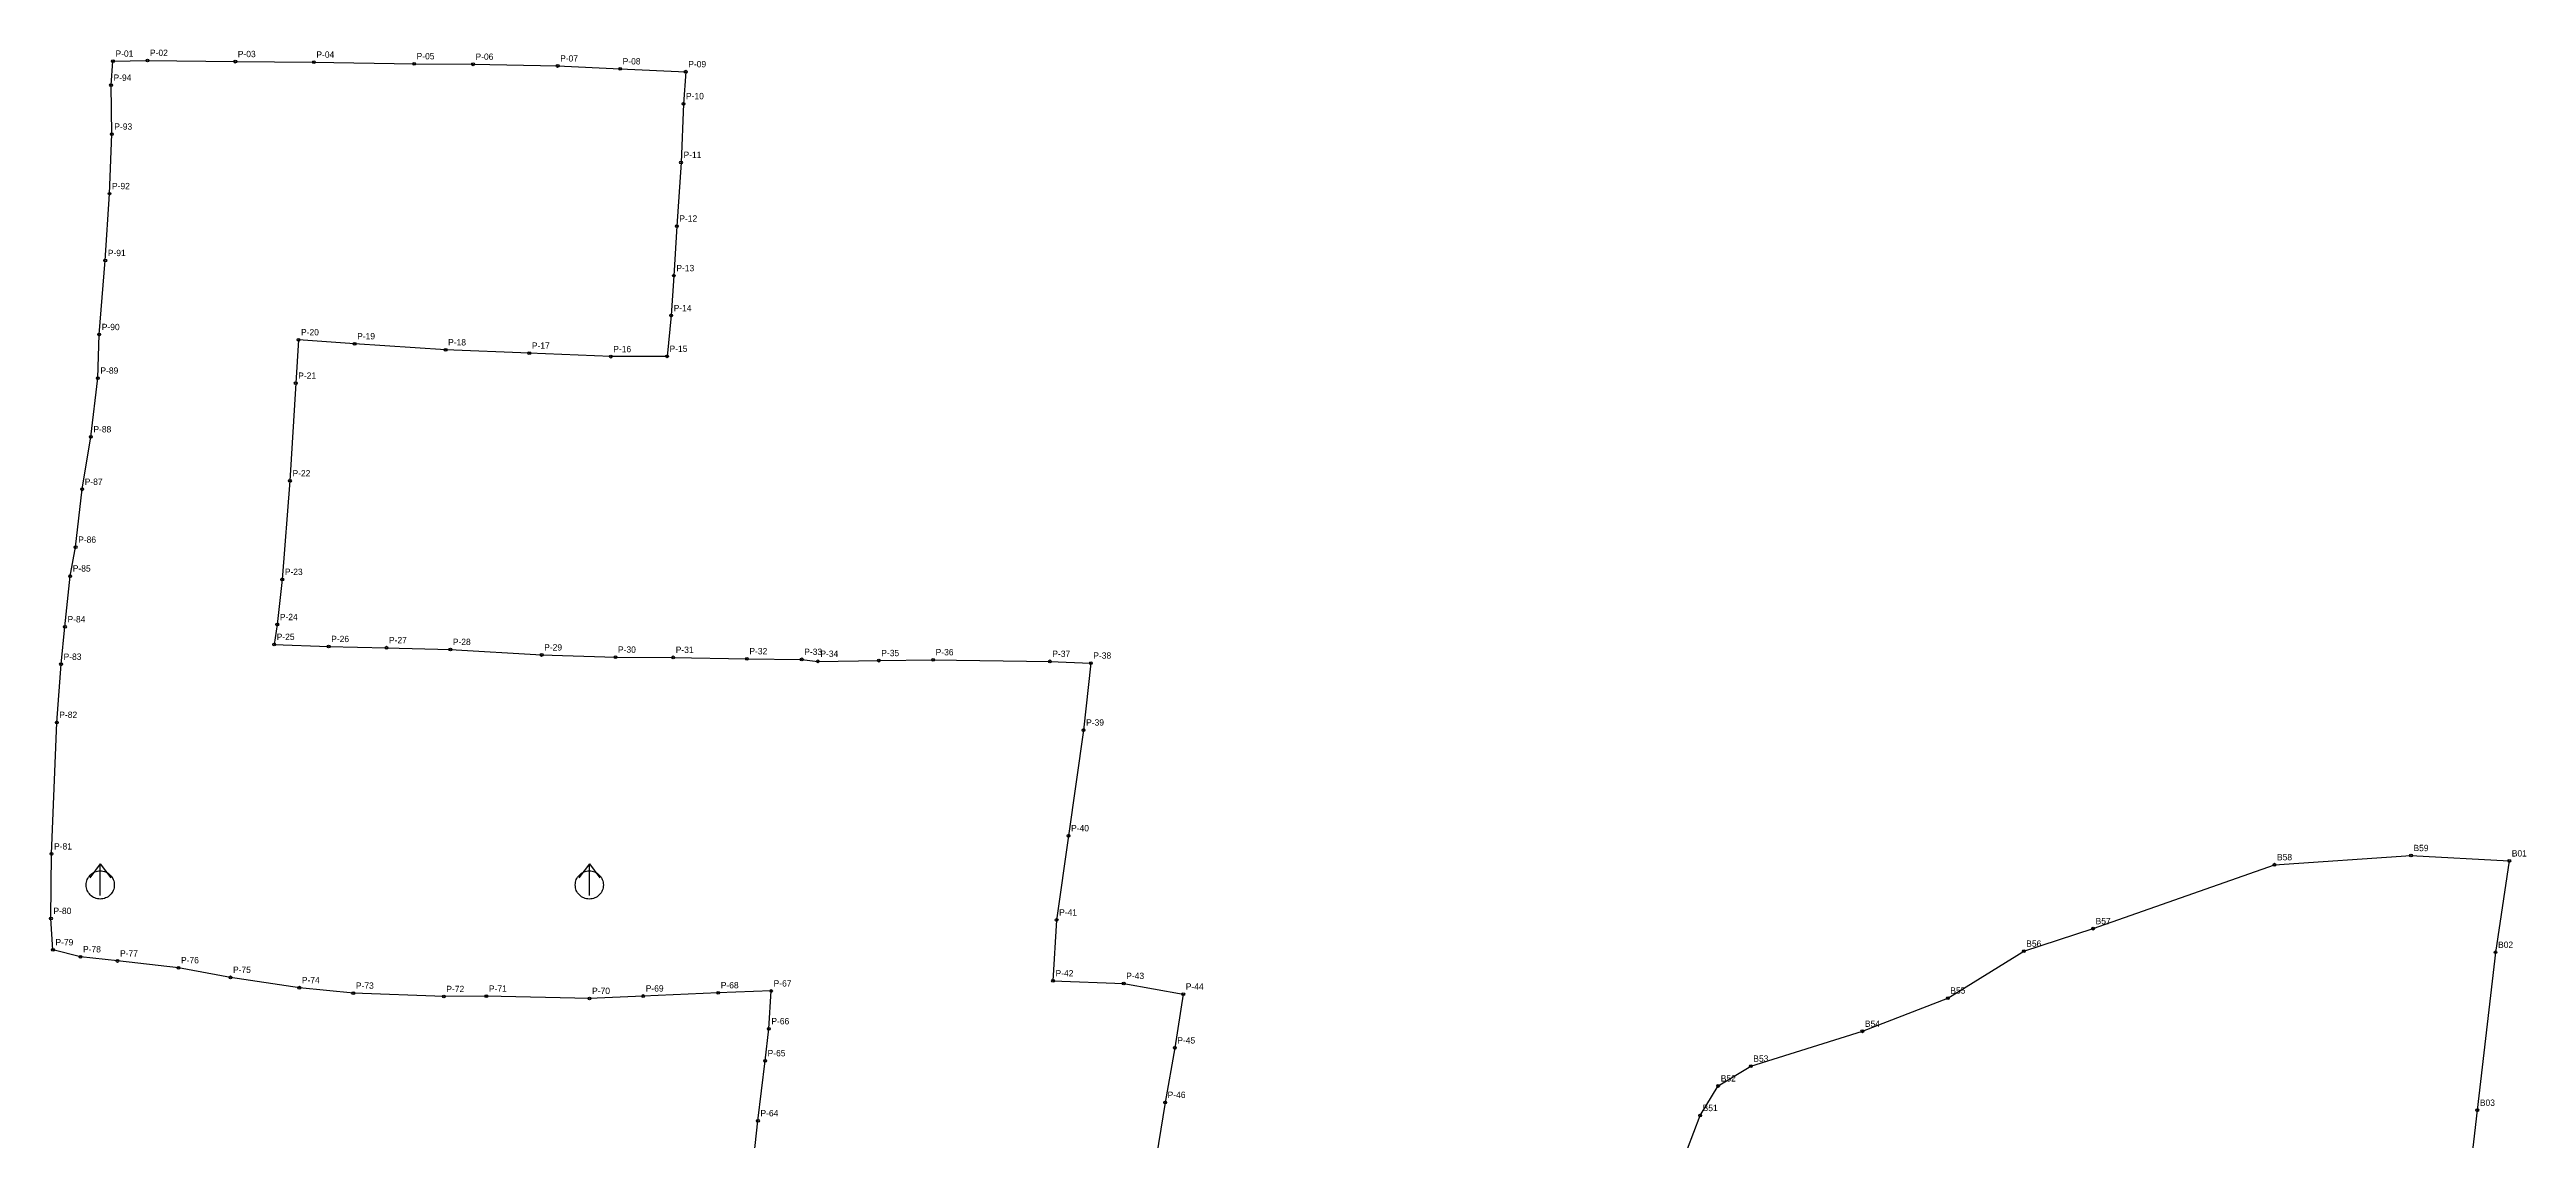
# Model space of a CAD drawing. Header units: metres. Extents: x 434302 to 507065, y 1937737 to 2381091.
# Drawn here: x 434302 to 435006, y 2380778 to 2381088 of the extents above; entities that cross this region are included whole.
import ezdxf
from ezdxf.enums import TextEntityAlignment as Align

# ---------------------------------------------------------------- set-up
doc = ezdxf.new("R2010")
doc.units = ezdxf.units.M
for name, color, linetype in [('BOUNDARY', 7, 'Continuous'), ('BOUNDARY_POINTS', 7, 'Continuous'), ('EXCLUSIONS', 1, 'Continuous'), ('LIGHTNING_ARRESTER', 3, 'Continuous')]:
    doc.layers.add(name, color=color, linetype=linetype)

msp = doc.modelspace()

# ---------------------------------------------------------------- linework, layer by layer
at = {"layer": 'BOUNDARY'}
for points in [[(434500.91, 2380763.44), (434503.14, 2380783.64), (434505.17, 2380800.7), (434506.24, 2380809.81), (434506.88, 2380820.54), (434491.84, 2380820.03), (434470.5, 2380819.11), (434455.25, 2380818.42), (434425.9, 2380819.05), (434413.79, 2380818.95), (434388.07, 2380819.91), (434372.7, 2380821.48), (434353.12, 2380824.42), (434338.33, 2380827.15), (434320.99, 2380829.07), (434310.46, 2380830.24), (434302.62, 2380832.24), (434302.05, 2380841.15), (434302.22, 2380859.5), (434303.71, 2380896.9), (434304.93, 2380913.41), (434306.05, 2380924.05), (434307.54, 2380938.5), (434309.08, 2380946.69), (434310.94, 2380963.15), (434313.41, 2380978.06), (434315.41, 2380994.74), (434315.79, 2381007.13), (434317.51, 2381028.17), (434318.7, 2381047.19), (434319.36, 2381064.1), (434319.14, 2381078.01), (434319.69, 2381084.84), (434329.5, 2381085.07), (434329.5, 2381085.07), (434354.48, 2381084.73), (434376.84, 2381084.57), (434405.34, 2381084.1), (434422.08, 2381083.97), (434446.16, 2381083.49), (434463.94, 2381082.66), (434482.59, 2381081.86), (434481.95, 2381072.77), (434481.25, 2381056.07), (434480.06, 2381037.96), (434479.21, 2381023.88), (434478.45, 2381012.52), (434477.27, 2381000.95), (434461.27, 2381000.86), (434438.11, 2381001.84), (434414.3, 2381002.78), (434388.42, 2381004.51), (434372.46, 2381005.65), (434371.66, 2380993.3), (434370.04, 2380965.54), (434367.85, 2380937.55), (434366.43, 2380924.69), (434365.54, 2380919.06), (434381.04, 2380918.45), (434397.48, 2380918.12), (434415.65, 2380917.62), (434441.62, 2380916.06), (434462.61, 2380915.43), (434479.03, 2380915.38), (434499.98, 2380914.98), (434515.58, 2380914.8), (434520.17, 2380914.25), (434537.5, 2380914.45), (434552.96, 2380914.68), (434586.14, 2380914.24), (434597.8, 2380913.73), (434595.75, 2380894.71), (434591.47, 2380864.67), (434588.08, 2380840.72), (434587.05, 2380823.41), (434607.16, 2380822.67), (434624.1, 2380819.65), (434621.69, 2380804.35), (434618.94, 2380788.86), (434613.93, 2380757.94)], [(434762.11, 2380761.43), (434771.09, 2380785.13), (434776.25, 2380793.55), (434785.51, 2380799.15), (434817.24, 2380809.09), (434841.54, 2380818.52), (434863.14, 2380831.85), (434882.86, 2380838.27), (434934.45, 2380856.43), (434973.27, 2380859.03), (435001.23, 2380857.51), (434997.32, 2380831.53), (434997.32, 2380831.53), (434992.14, 2380786.63), (434984.82, 2380723.62)]]:
    msp.add_lwpolyline(points, dxfattribs=at)
at = {"layer": 'BOUNDARY_POINTS'}
for centre in [(434319.69, 2381084.84), (434329.5, 2381085.07), (434354.48, 2381084.73), (434376.84, 2381084.57), (434405.34, 2381084.1), (434422.08, 2381083.97), (434446.16, 2381083.49), (434463.94, 2381082.66), (434482.59, 2381081.86), (434319.14, 2381078.01), (434481.95, 2381072.77), (434319.36, 2381064.1), (434481.25, 2381056.07), (434318.7, 2381047.19), (434480.06, 2381037.96), (434317.51, 2381028.17), (434479.21, 2381023.88), (434478.45, 2381012.52), (434315.79, 2381007.13), (434372.46, 2381005.65), (434388.42, 2381004.51), (434414.3, 2381002.78), (434438.11, 2381001.84), (434477.27, 2381000.95), (434315.41, 2380994.74), (434461.27, 2381000.86), (434371.66, 2380993.3), (434313.41, 2380978.06), (434310.94, 2380963.15), (434370.04, 2380965.54), (434309.08, 2380946.69), (434307.54, 2380938.5), (434367.85, 2380937.55), (434306.05, 2380924.05), (434366.43, 2380924.69), (434365.54, 2380919.06), (434381.04, 2380918.45), (434397.48, 2380918.12), (434415.65, 2380917.62), (434304.93, 2380913.41), (434441.62, 2380916.06), (434462.61, 2380915.43), (434479.03, 2380915.38), (434499.98, 2380914.98), (434515.58, 2380914.8), (434520.17, 2380914.25), (434537.5, 2380914.45), (434552.96, 2380914.68), (434586.14, 2380914.24), (434597.8, 2380913.73), (434303.71, 2380896.9), (434595.75, 2380894.71), (434591.47, 2380864.67), (434302.22, 2380859.5), (434934.45, 2380856.43), (434973.27, 2380859.03), (435001.23, 2380857.51), (434302.05, 2380841.15), (434588.08, 2380840.72), (434302.62, 2380832.24), (434863.14, 2380831.85), (434882.86, 2380838.27), (434310.46, 2380830.24), (434320.99, 2380829.07), (434338.33, 2380827.15), (434997.32, 2380831.53), (434353.12, 2380824.42), (434372.7, 2380821.48), (434388.07, 2380819.91), (434413.79, 2380818.95), (434425.9, 2380819.05), (434455.25, 2380818.42), (434470.5, 2380819.11), (434491.84, 2380820.03), (434506.88, 2380820.54), (434587.05, 2380823.41), (434607.16, 2380822.67), (434624.1, 2380819.65), (434841.54, 2380818.52), (434506.24, 2380809.81), (434621.69, 2380804.35), (434817.24, 2380809.09), (434505.17, 2380800.7), (434785.51, 2380799.15), (434776.25, 2380793.55), (434503.14, 2380783.64), (434618.94, 2380788.86), (434771.09, 2380785.13), (434992.14, 2380786.63)]:
    msp.add_circle(centre, 0.4, dxfattribs=at)
at = {"layer": 'EXCLUSIONS'}
for points in [[(434320.08, 2380850.68), (434320.06, 2380850.29), (434320, 2380849.9), (434319.91, 2380849.52), (434319.77, 2380849.15), (434319.61, 2380848.79), (434319.4, 2380848.46), (434319.17, 2380848.14), (434318.91, 2380847.85), (434318.62, 2380847.59), (434318.3, 2380847.35), (434317.96, 2380847.15), (434317.61, 2380846.98), (434317.24, 2380846.85), (434316.86, 2380846.76), (434316.47, 2380846.7), (434316.08, 2380846.68), (434315.69, 2380846.7), (434315.3, 2380846.76), (434314.92, 2380846.85), (434314.55, 2380846.98), (434314.19, 2380847.15), (434313.86, 2380847.35), (434313.54, 2380847.59), (434313.25, 2380847.85), (434312.99, 2380848.14), (434312.75, 2380848.46), (434312.55, 2380848.79), (434312.38, 2380849.15), (434312.25, 2380849.52), (434312.16, 2380849.9), (434312.1, 2380850.29), (434312.08, 2380850.68), (434312.1, 2380851.07), (434312.16, 2380851.46), (434312.25, 2380851.84), (434312.38, 2380852.21), (434312.55, 2380852.56), (434312.75, 2380852.9), (434312.99, 2380853.22), (434313.25, 2380853.51), (434313.54, 2380853.77), (434313.86, 2380854), (434314.19, 2380854.21), (434314.55, 2380854.37), (434314.92, 2380854.51), (434315.3, 2380854.6), (434315.69, 2380854.66), (434316.08, 2380854.68), (434316.47, 2380854.66), (434316.86, 2380854.6), (434317.24, 2380854.51), (434317.61, 2380854.37), (434317.96, 2380854.21), (434318.3, 2380854), (434318.62, 2380853.77), (434318.91, 2380853.51), (434319.17, 2380853.22), (434319.4, 2380852.9), (434319.61, 2380852.56), (434319.77, 2380852.21), (434319.91, 2380851.84), (434320, 2380851.46), (434320.06, 2380851.07), (434320.08, 2380850.68)], [(434459.18, 2380850.68), (434459.16, 2380850.29), (434459.1, 2380849.9), (434459.01, 2380849.52), (434458.87, 2380849.15), (434458.71, 2380848.79), (434458.5, 2380848.46), (434458.27, 2380848.14), (434458.01, 2380847.85), (434457.72, 2380847.59), (434457.4, 2380847.35), (434457.06, 2380847.15), (434456.71, 2380846.98), (434456.34, 2380846.85), (434455.96, 2380846.76), (434455.57, 2380846.7), (434455.18, 2380846.68), (434454.79, 2380846.7), (434454.4, 2380846.76), (434454.02, 2380846.85), (434453.65, 2380846.98), (434453.29, 2380847.15), (434452.96, 2380847.35), (434452.64, 2380847.59), (434452.35, 2380847.85), (434452.09, 2380848.14), (434451.85, 2380848.46), (434451.65, 2380848.79), (434451.48, 2380849.15), (434451.35, 2380849.52), (434451.26, 2380849.9), (434451.2, 2380850.29), (434451.18, 2380850.68), (434451.2, 2380851.07), (434451.26, 2380851.46), (434451.35, 2380851.84), (434451.48, 2380852.21), (434451.65, 2380852.56), (434451.85, 2380852.9), (434452.09, 2380853.22), (434452.35, 2380853.51), (434452.64, 2380853.77), (434452.96, 2380854), (434453.29, 2380854.21), (434453.65, 2380854.37), (434454.02, 2380854.51), (434454.4, 2380854.6), (434454.79, 2380854.66), (434455.18, 2380854.68), (434455.57, 2380854.66), (434455.96, 2380854.6), (434456.34, 2380854.51), (434456.71, 2380854.37), (434457.06, 2380854.21), (434457.4, 2380854), (434457.72, 2380853.77), (434458.01, 2380853.51), (434458.27, 2380853.22), (434458.5, 2380852.9), (434458.71, 2380852.56), (434458.87, 2380852.21), (434459.01, 2380851.84), (434459.1, 2380851.46), (434459.16, 2380851.07), (434459.18, 2380850.68)]]:
    msp.add_lwpolyline(points, close=True, dxfattribs=at)
at = {"layer": 'LIGHTNING_ARRESTER', "lineweight": 30}
for p, q in [((434316.08, 2380856.68), (434313.08, 2380852.68)), ((434316.08, 2380847.68), (434316.08, 2380856.68)), ((434316.08, 2380856.68), (434319.08, 2380852.68)), ((434455.18, 2380856.68), (434452.18, 2380852.68)), ((434455.18, 2380847.68), (434455.18, 2380856.68)), ((434455.18, 2380856.68), (434458.18, 2380852.68))]:
    msp.add_line(p, q, dxfattribs=at)

# ---------------------------------------------------------------- texts
at = {"layer": 'BOUNDARY_POINTS'}
for s, p in [('P-01', (434320.41, 2381085.56)), ('P-02', (434330.22, 2381085.79)), ('P-03', (434355.2, 2381085.45)), ('P-04', (434377.55, 2381085.29)), ('P-05', (434406.06, 2381084.82)), ('P-06', (434422.8, 2381084.69)), ('P-07', (434446.88, 2381084.21)), ('P-94', (434319.85, 2381078.73)), ('P-08', (434464.66, 2381083.38)), ('P-09', (434483.31, 2381082.58)), ('P-10', (434482.67, 2381073.49)), ('P-93', (434320.08, 2381064.83)), ('P-11', (434481.97, 2381056.79)), ('P-92', (434319.42, 2381047.91)), ('P-12', (434480.78, 2381038.68)), ('P-91', (434318.23, 2381028.89)), ('P-13', (434479.93, 2381024.6)), ('P-14', (434479.17, 2381013.24)), ('P-90', (434316.51, 2381007.85)), ('P-20', (434373.18, 2381006.37)), ('P-19', (434389.14, 2381005.23)), ('P-18', (434415.02, 2381003.5)), ('P-17', (434438.83, 2381002.56)), ('P-16', (434461.99, 2381001.58)), ('P-15', (434477.99, 2381001.67)), ('P-89', (434316.13, 2380995.46)), ('P-21', (434372.38, 2380994.02)), ('P-88', (434314.13, 2380978.78)), ('P-87', (434311.66, 2380963.87)), ('P-22', (434370.76, 2380966.26)), ('P-86', (434309.8, 2380947.41)), ('P-85', (434308.26, 2380939.22)), ('P-23', (434368.57, 2380938.27)), ('P-84', (434306.77, 2380924.77)), ('P-24', (434367.15, 2380925.41)), ('P-25', (434366.26, 2380919.78)), ('P-26', (434381.76, 2380919.17)), ('P-27', (434398.2, 2380918.84)), ('P-28', (434416.36, 2380918.34)), ('P-29', (434442.34, 2380916.78)), ('P-30', (434463.33, 2380916.15)), ('P-31', (434479.75, 2380916.1)), ('P-32', (434500.7, 2380915.7)), ('P-33', (434516.3, 2380915.52)), ('P-34', (434520.89, 2380914.97)), ('P-35', (434538.22, 2380915.17)), ('P-36', (434553.68, 2380915.4)), ('P-37', (434586.86, 2380914.96)), ('P-38', (434598.52, 2380914.45)), ('P-83', (434305.65, 2380914.13)), ('P-82', (434304.43, 2380897.62)), ('P-39', (434596.47, 2380895.43)), ('P-40', (434592.19, 2380865.39)), ('P-81', (434302.94, 2380860.22)), ('B59', (434973.99, 2380859.75)), ('B01', (435001.95, 2380858.23)), ('B58', (434935.17, 2380857.15)), ('P-80', (434302.77, 2380841.87)), ('P-41', (434588.79, 2380841.44)), ('B57', (434883.58, 2380838.99)), ('P-79', (434303.34, 2380832.96)), ('P-78', (434311.18, 2380830.96)), ('B56', (434863.86, 2380832.57)), ('B02', (434998.04, 2380832.25)), ('P-77', (434321.71, 2380829.79)), ('P-76', (434339.05, 2380827.87)), ('P-75', (434353.84, 2380825.14)), ('P-42', (434587.77, 2380824.13)), ('P-43', (434607.88, 2380823.4)), ('P-74', (434373.41, 2380822.2)), ('P-73', (434388.79, 2380820.63)), ('P-72', (434414.51, 2380819.67)), ('P-71', (434426.62, 2380819.77)), ('P-70', (434455.97, 2380819.14)), ('P-69', (434471.22, 2380819.83)), ('P-68', (434492.56, 2380820.75)), ('P-67', (434507.59, 2380821.26)), ('P-44', (434624.82, 2380820.37)), ('B55', (434842.26, 2380819.24)), ('P-66', (434506.96, 2380810.53)), ('B54', (434817.96, 2380809.81)), ('P-45', (434622.41, 2380805.07)), ('P-65', (434505.89, 2380801.42)), ('B53', (434786.23, 2380799.87)), ('P-46', (434619.66, 2380789.58)), ('B52', (434776.97, 2380794.27)), ('P-64', (434503.85, 2380784.36)), ('B51', (434771.81, 2380785.85)), ('B03', (434992.86, 2380787.35))]:
    msp.add_text(s, height=1.8, dxfattribs=at).set_placement(p, align=Align.BOTTOM_LEFT)

doc.saveas('drawing.dxf')
